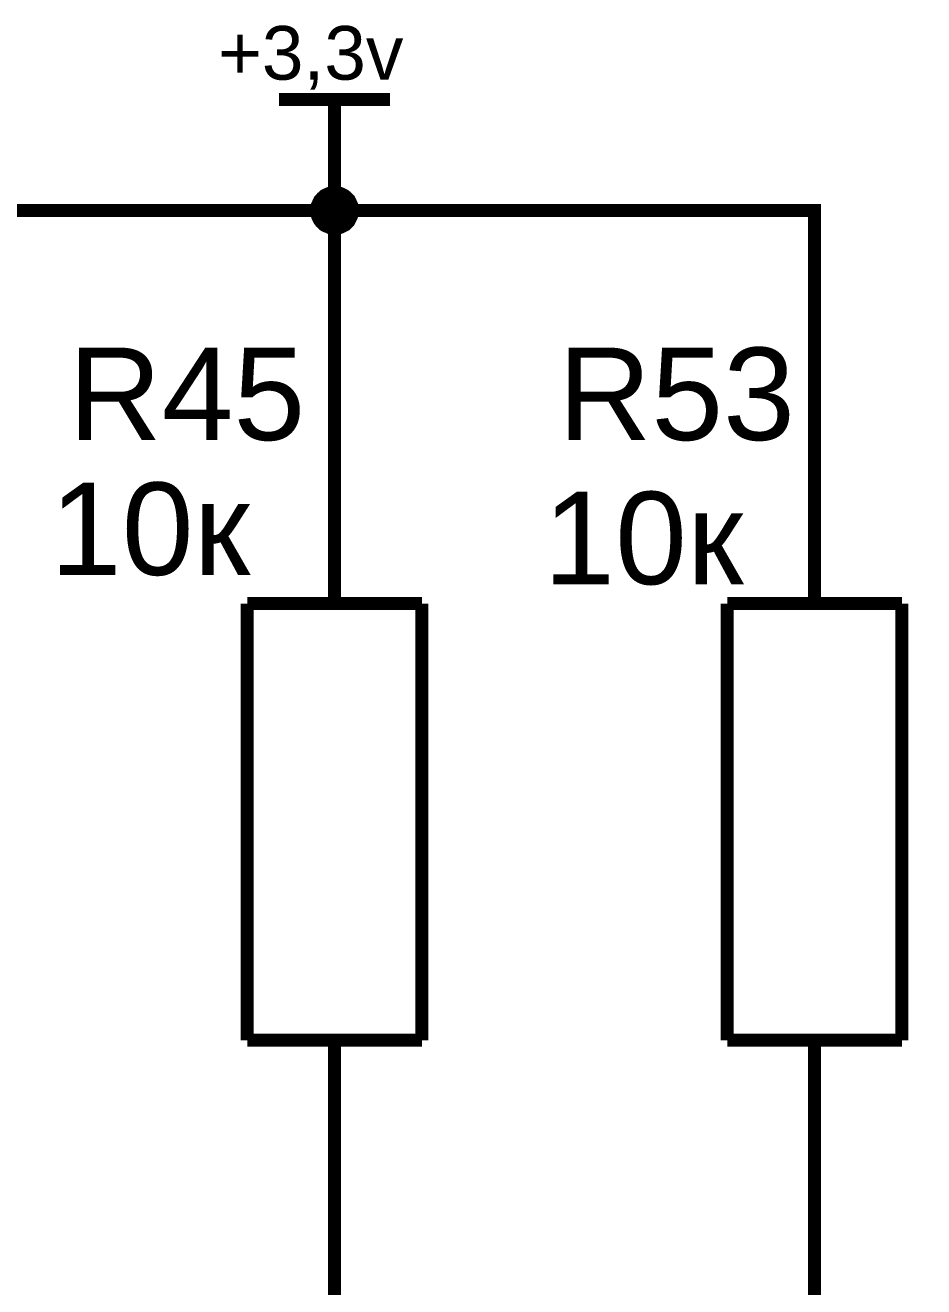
# Model space of a CAD drawing. Header units: millimetres. Extents: x 0 to 594, y 0 to 420.
# Drawn here: x 273.3 to 293.88, y 141.65 to 170.54 of the extents above; entities that cross this region are included whole.
import ezdxf

# ---------------------------------------------------------------- set-up
doc = ezdxf.new("R2010")
doc.units = ezdxf.units.MM
doc.layers.add('Sheet', color=255, linetype='Continuous')
doc.styles.get("Standard").update_dxf_attribs({"font": 'arial.ttf'})

msp = doc.modelspace()

# ---------------------------------------------------------------- linework, layer by layer
at = {"layer": 'Sheet', "color": 0}
for points, const_width in [([(279.115, 168.84), (281.655, 168.84)], 0.3), ([(280.385, 166.3), (280.385, 168.84)], 0.3), ([(279.877, 166.3), (279.877, 166.321), (279.877, 166.353), (279.887, 166.374), (279.887, 166.406), (279.898, 166.427), (279.898, 166.448), (279.909, 166.47), (279.919, 166.491), (279.93, 166.523), (279.94, 166.544), (279.951, 166.565), (279.961, 166.586), (279.983, 166.607), (279.993, 166.618), (280.014, 166.639), (280.025, 166.66), (280.046, 166.671), (280.067, 166.692), (280.078, 166.702), (280.099, 166.724), (280.12, 166.734), (280.141, 166.745), (280.163, 166.755), (280.194, 166.766), (280.215, 166.777), (280.237, 166.787), (280.258, 166.787), (280.279, 166.798), (280.311, 166.798), (280.332, 166.808), (280.364, 166.808), (280.385, 166.808)], 0.0991), ([(279.877, 166.3), (279.877, 166.321), (279.877, 166.353), (279.887, 166.374), (279.887, 166.406), (279.898, 166.427), (279.898, 166.448), (279.909, 166.47), (279.919, 166.491), (279.93, 166.523), (279.94, 166.544), (279.951, 166.565), (279.961, 166.586), (279.983, 166.607), (279.993, 166.618), (280.014, 166.639), (280.025, 166.66), (280.046, 166.671), (280.067, 166.692), (280.078, 166.702), (280.099, 166.724), (280.12, 166.734), (280.141, 166.745), (280.163, 166.755), (280.194, 166.766), (280.215, 166.777), (280.237, 166.787), (280.258, 166.787), (280.279, 166.798), (280.311, 166.798), (280.332, 166.808), (280.364, 166.808), (280.385, 166.808)], 0.0991), ([(279.877, 166.3), (279.877, 166.321), (279.877, 166.353), (279.887, 166.374), (279.887, 166.406), (279.898, 166.427), (279.898, 166.448), (279.909, 166.47), (279.919, 166.491), (279.93, 166.523), (279.94, 166.544), (279.951, 166.565), (279.961, 166.586), (279.983, 166.607), (279.993, 166.618), (280.014, 166.639), (280.025, 166.66), (280.046, 166.671), (280.067, 166.692), (280.078, 166.702), (280.099, 166.724), (280.12, 166.734), (280.141, 166.745), (280.163, 166.755), (280.194, 166.766), (280.215, 166.777), (280.237, 166.787), (280.258, 166.787), (280.279, 166.798), (280.311, 166.798), (280.332, 166.808), (280.364, 166.808), (280.385, 166.808)], 0.0991), ([(279.877, 166.3), (279.877, 166.321), (279.877, 166.353), (279.887, 166.374), (279.887, 166.406), (279.898, 166.427), (279.898, 166.448), (279.909, 166.47), (279.919, 166.491), (279.93, 166.523), (279.94, 166.544), (279.951, 166.565), (279.961, 166.586), (279.983, 166.607), (279.993, 166.618), (280.014, 166.639), (280.025, 166.66), (280.046, 166.671), (280.067, 166.692), (280.078, 166.702), (280.099, 166.724), (280.12, 166.734), (280.141, 166.745), (280.163, 166.755), (280.194, 166.766), (280.215, 166.777), (280.237, 166.787), (280.258, 166.787), (280.279, 166.798), (280.311, 166.798), (280.332, 166.808), (280.364, 166.808), (280.385, 166.808)], 0.0991), ([(279.877, 166.3), (279.877, 166.321), (279.877, 166.353), (279.887, 166.374), (279.887, 166.406), (279.898, 166.427), (279.898, 166.448), (279.909, 166.47), (279.919, 166.491), (279.93, 166.523), (279.94, 166.544), (279.951, 166.565), (279.961, 166.586), (279.983, 166.607), (279.993, 166.618), (280.014, 166.639), (280.025, 166.66), (280.046, 166.671), (280.067, 166.692), (280.078, 166.702), (280.099, 166.724), (280.12, 166.734), (280.141, 166.745), (280.163, 166.755), (280.194, 166.766), (280.215, 166.777), (280.237, 166.787), (280.258, 166.787), (280.279, 166.798), (280.311, 166.798), (280.332, 166.808), (280.364, 166.808), (280.385, 166.808)], 0.0991), ([(279.877, 166.3), (279.877, 166.321), (279.877, 166.353), (279.887, 166.374), (279.887, 166.406), (279.898, 166.427), (279.898, 166.448), (279.909, 166.47), (279.919, 166.491), (279.93, 166.523), (279.94, 166.544), (279.951, 166.565), (279.961, 166.586), (279.983, 166.607), (279.993, 166.618), (280.014, 166.639), (280.025, 166.66), (280.046, 166.671), (280.067, 166.692), (280.078, 166.702), (280.099, 166.724), (280.12, 166.734), (280.141, 166.745), (280.163, 166.755), (280.194, 166.766), (280.215, 166.777), (280.237, 166.787), (280.258, 166.787), (280.279, 166.798), (280.311, 166.798), (280.332, 166.808), (280.364, 166.808), (280.385, 166.808)], 0.0991), ([(279.877, 166.3), (279.877, 166.321), (279.877, 166.353), (279.887, 166.374), (279.887, 166.406), (279.898, 166.427), (279.898, 166.448), (279.909, 166.47), (279.919, 166.491), (279.93, 166.523), (279.94, 166.544), (279.951, 166.565), (279.961, 166.586), (279.983, 166.607), (279.993, 166.618), (280.014, 166.639), (280.025, 166.66), (280.046, 166.671), (280.067, 166.692), (280.078, 166.702), (280.099, 166.724), (280.12, 166.734), (280.141, 166.745), (280.163, 166.755), (280.194, 166.766), (280.215, 166.777), (280.237, 166.787), (280.258, 166.787), (280.279, 166.798), (280.311, 166.798), (280.332, 166.808), (280.364, 166.808), (280.385, 166.808)], 0.0991), ([(279.877, 166.3), (279.877, 166.321), (279.877, 166.353), (279.887, 166.374), (279.887, 166.406), (279.898, 166.427), (279.898, 166.448), (279.909, 166.47), (279.919, 166.491), (279.93, 166.523), (279.94, 166.544), (279.951, 166.565), (279.961, 166.586), (279.983, 166.607), (279.993, 166.618), (280.014, 166.639), (280.025, 166.66), (280.046, 166.671), (280.067, 166.692), (280.078, 166.702), (280.099, 166.724), (280.12, 166.734), (280.141, 166.745), (280.163, 166.755), (280.194, 166.766), (280.215, 166.777), (280.237, 166.787), (280.258, 166.787), (280.279, 166.798), (280.311, 166.798), (280.332, 166.808), (280.364, 166.808), (280.385, 166.808)], 0.0991), ([(279.877, 166.3), (279.877, 166.321), (279.877, 166.353), (279.887, 166.374), (279.887, 166.406), (279.898, 166.427), (279.898, 166.448), (279.909, 166.47), (279.919, 166.491), (279.93, 166.523), (279.94, 166.544), (279.951, 166.565), (279.961, 166.586), (279.983, 166.607), (279.993, 166.618), (280.014, 166.639), (280.025, 166.66), (280.046, 166.671), (280.067, 166.692), (280.078, 166.702), (280.099, 166.724), (280.12, 166.734), (280.141, 166.745), (280.163, 166.755), (280.194, 166.766), (280.215, 166.777), (280.237, 166.787), (280.258, 166.787), (280.279, 166.798), (280.311, 166.798), (280.332, 166.808), (280.364, 166.808), (280.385, 166.808)], 0.0991), ([(279.877, 166.3), (279.877, 166.321), (279.877, 166.353), (279.887, 166.374), (279.887, 166.406), (279.898, 166.427), (279.898, 166.448), (279.909, 166.47), (279.919, 166.491), (279.93, 166.523), (279.94, 166.544), (279.951, 166.565), (279.961, 166.586), (279.983, 166.607), (279.993, 166.618), (280.014, 166.639), (280.025, 166.66), (280.046, 166.671), (280.067, 166.692), (280.078, 166.702), (280.099, 166.724), (280.12, 166.734), (280.141, 166.745), (280.163, 166.755), (280.194, 166.766), (280.215, 166.777), (280.237, 166.787), (280.258, 166.787), (280.279, 166.798), (280.311, 166.798), (280.332, 166.808), (280.364, 166.808), (280.385, 166.808)], 0.0991), ([(279.877, 166.3), (279.877, 166.321), (279.877, 166.353), (279.887, 166.374), (279.887, 166.406), (279.898, 166.427), (279.898, 166.448), (279.909, 166.47), (279.919, 166.491), (279.93, 166.523), (279.94, 166.544), (279.951, 166.565), (279.961, 166.586), (279.983, 166.607), (279.993, 166.618), (280.014, 166.639), (280.025, 166.66), (280.046, 166.671), (280.067, 166.692), (280.078, 166.702), (280.099, 166.724), (280.12, 166.734), (280.141, 166.745), (280.163, 166.755), (280.194, 166.766), (280.215, 166.777), (280.237, 166.787), (280.258, 166.787), (280.279, 166.798), (280.311, 166.798), (280.332, 166.808), (280.364, 166.808), (280.385, 166.808)], 0.0991), ([(279.877, 166.3), (279.877, 166.321), (279.877, 166.353), (279.887, 166.374), (279.887, 166.406), (279.898, 166.427), (279.898, 166.448), (279.909, 166.47), (279.919, 166.491), (279.93, 166.523), (279.94, 166.544), (279.951, 166.565), (279.961, 166.586), (279.983, 166.607), (279.993, 166.618), (280.014, 166.639), (280.025, 166.66), (280.046, 166.671), (280.067, 166.692), (280.078, 166.702), (280.099, 166.724), (280.12, 166.734), (280.141, 166.745), (280.163, 166.755), (280.194, 166.766), (280.215, 166.777), (280.237, 166.787), (280.258, 166.787), (280.279, 166.798), (280.311, 166.798), (280.332, 166.808), (280.364, 166.808), (280.385, 166.808)], 0.0991), ([(279.877, 166.3), (279.877, 166.321), (279.877, 166.353), (279.887, 166.374), (279.887, 166.406), (279.898, 166.427), (279.898, 166.448), (279.909, 166.47), (279.919, 166.491), (279.93, 166.523), (279.94, 166.544), (279.951, 166.565), (279.961, 166.586), (279.983, 166.607), (279.993, 166.618), (280.014, 166.639), (280.025, 166.66), (280.046, 166.671), (280.067, 166.692), (280.078, 166.702), (280.099, 166.724), (280.12, 166.734), (280.141, 166.745), (280.163, 166.755), (280.194, 166.766), (280.215, 166.777), (280.237, 166.787), (280.258, 166.787), (280.279, 166.798), (280.311, 166.798), (280.332, 166.808), (280.364, 166.808), (280.385, 166.808)], 0.0991), ([(279.877, 166.3), (279.877, 166.321), (279.877, 166.353), (279.887, 166.374), (279.887, 166.406), (279.898, 166.427), (279.898, 166.448), (279.909, 166.47), (279.919, 166.491), (279.93, 166.523), (279.94, 166.544), (279.951, 166.565), (279.961, 166.586), (279.983, 166.607), (279.993, 166.618), (280.014, 166.639), (280.025, 166.66), (280.046, 166.671), (280.067, 166.692), (280.078, 166.702), (280.099, 166.724), (280.12, 166.734), (280.141, 166.745), (280.163, 166.755), (280.194, 166.766), (280.215, 166.777), (280.237, 166.787), (280.258, 166.787), (280.279, 166.798), (280.311, 166.798), (280.332, 166.808), (280.364, 166.808), (280.385, 166.808)], 0.0991), ([(279.877, 166.3), (279.877, 166.321), (279.877, 166.353), (279.887, 166.374), (279.887, 166.406), (279.898, 166.427), (279.898, 166.448), (279.909, 166.47), (279.919, 166.491), (279.93, 166.523), (279.94, 166.544), (279.951, 166.565), (279.961, 166.586), (279.983, 166.607), (279.993, 166.618), (280.014, 166.639), (280.025, 166.66), (280.046, 166.671), (280.067, 166.692), (280.078, 166.702), (280.099, 166.724), (280.12, 166.734), (280.141, 166.745), (280.163, 166.755), (280.194, 166.766), (280.215, 166.777), (280.237, 166.787), (280.258, 166.787), (280.279, 166.798), (280.311, 166.798), (280.332, 166.808), (280.364, 166.808), (280.385, 166.808)], 0.0991), ([(279.877, 166.3), (279.877, 166.321), (279.877, 166.353), (279.887, 166.374), (279.887, 166.406), (279.898, 166.427), (279.898, 166.448), (279.909, 166.47), (279.919, 166.491), (279.93, 166.523), (279.94, 166.544), (279.951, 166.565), (279.961, 166.586), (279.983, 166.607), (279.993, 166.618), (280.014, 166.639), (280.025, 166.66), (280.046, 166.671), (280.067, 166.692), (280.078, 166.702), (280.099, 166.724), (280.12, 166.734), (280.141, 166.745), (280.163, 166.755), (280.194, 166.766), (280.215, 166.777), (280.237, 166.787), (280.258, 166.787), (280.279, 166.798), (280.311, 166.798), (280.332, 166.808), (280.364, 166.808), (280.385, 166.808)], 0.0991), ([(280.385, 166.808), (280.385, 166.808)], 0.0991), ([(280.385, 166.808), (280.417, 166.808), (280.438, 166.808), (280.459, 166.798), (280.491, 166.798), (280.512, 166.787), (280.533, 166.787), (280.565, 166.777), (280.586, 166.766), (280.607, 166.755), (280.628, 166.745), (280.649, 166.734), (280.671, 166.724), (280.692, 166.702), (280.713, 166.692), (280.723, 166.671), (280.745, 166.66), (280.766, 166.639), (280.776, 166.618), (280.797, 166.607), (280.808, 166.586), (280.819, 166.565), (280.829, 166.544), (280.84, 166.523), (280.85, 166.491), (280.861, 166.47), (280.872, 166.448), (280.882, 166.427), (280.882, 166.406), (280.882, 166.374), (280.893, 166.353), (280.893, 166.321), (280.893, 166.3)], 0.0991), ([(280.385, 166.808), (280.385, 166.808)], 0.0991), ([(280.385, 166.808), (280.417, 166.808), (280.438, 166.808), (280.459, 166.798), (280.491, 166.798), (280.512, 166.787), (280.533, 166.787), (280.565, 166.777), (280.586, 166.766), (280.607, 166.755), (280.628, 166.745), (280.649, 166.734), (280.671, 166.724), (280.692, 166.702), (280.713, 166.692), (280.723, 166.671), (280.745, 166.66), (280.766, 166.639), (280.776, 166.618), (280.797, 166.607), (280.808, 166.586), (280.819, 166.565), (280.829, 166.544), (280.84, 166.523), (280.85, 166.491), (280.861, 166.47), (280.872, 166.448), (280.882, 166.427), (280.882, 166.406), (280.882, 166.374), (280.893, 166.353), (280.893, 166.321), (280.893, 166.3)], 0.0991), ([(280.385, 166.808), (280.385, 166.808)], 0.0991), ([(280.385, 166.808), (280.417, 166.808), (280.438, 166.808), (280.459, 166.798), (280.491, 166.798), (280.512, 166.787), (280.533, 166.787), (280.565, 166.777), (280.586, 166.766), (280.607, 166.755), (280.628, 166.745), (280.649, 166.734), (280.671, 166.724), (280.692, 166.702), (280.713, 166.692), (280.723, 166.671), (280.745, 166.66), (280.766, 166.639), (280.776, 166.618), (280.797, 166.607), (280.808, 166.586), (280.819, 166.565), (280.829, 166.544), (280.84, 166.523), (280.85, 166.491), (280.861, 166.47), (280.872, 166.448), (280.882, 166.427), (280.882, 166.406), (280.882, 166.374), (280.893, 166.353), (280.893, 166.321), (280.893, 166.3)], 0.0991), ([(280.385, 166.808), (280.385, 166.808)], 0.0991), ([(280.385, 166.808), (280.417, 166.808), (280.438, 166.808), (280.459, 166.798), (280.491, 166.798), (280.512, 166.787), (280.533, 166.787), (280.565, 166.777), (280.586, 166.766), (280.607, 166.755), (280.628, 166.745), (280.649, 166.734), (280.671, 166.724), (280.692, 166.702), (280.713, 166.692), (280.723, 166.671), (280.745, 166.66), (280.766, 166.639), (280.776, 166.618), (280.797, 166.607), (280.808, 166.586), (280.819, 166.565), (280.829, 166.544), (280.84, 166.523), (280.85, 166.491), (280.861, 166.47), (280.872, 166.448), (280.882, 166.427), (280.882, 166.406), (280.882, 166.374), (280.893, 166.353), (280.893, 166.321), (280.893, 166.3)], 0.0991), ([(280.385, 166.808), (280.385, 166.808)], 0.0991), ([(280.385, 166.808), (280.417, 166.808), (280.438, 166.808), (280.459, 166.798), (280.491, 166.798), (280.512, 166.787), (280.533, 166.787), (280.565, 166.777), (280.586, 166.766), (280.607, 166.755), (280.628, 166.745), (280.649, 166.734), (280.671, 166.724), (280.692, 166.702), (280.713, 166.692), (280.723, 166.671), (280.745, 166.66), (280.766, 166.639), (280.776, 166.618), (280.797, 166.607), (280.808, 166.586), (280.819, 166.565), (280.829, 166.544), (280.84, 166.523), (280.85, 166.491), (280.861, 166.47), (280.872, 166.448), (280.882, 166.427), (280.882, 166.406), (280.882, 166.374), (280.893, 166.353), (280.893, 166.321), (280.893, 166.3)], 0.0991), ([(280.385, 166.808), (280.385, 166.808)], 0.0991), ([(280.385, 166.808), (280.417, 166.808), (280.438, 166.808), (280.459, 166.798), (280.491, 166.798), (280.512, 166.787), (280.533, 166.787), (280.565, 166.777), (280.586, 166.766), (280.607, 166.755), (280.628, 166.745), (280.649, 166.734), (280.671, 166.724), (280.692, 166.702), (280.713, 166.692), (280.723, 166.671), (280.745, 166.66), (280.766, 166.639), (280.776, 166.618), (280.797, 166.607), (280.808, 166.586), (280.819, 166.565), (280.829, 166.544), (280.84, 166.523), (280.85, 166.491), (280.861, 166.47), (280.872, 166.448), (280.882, 166.427), (280.882, 166.406), (280.882, 166.374), (280.893, 166.353), (280.893, 166.321), (280.893, 166.3)], 0.0991), ([(280.385, 166.808), (280.385, 166.808)], 0.0991), ([(280.385, 166.808), (280.417, 166.808), (280.438, 166.808), (280.459, 166.798), (280.491, 166.798), (280.512, 166.787), (280.533, 166.787), (280.565, 166.777), (280.586, 166.766), (280.607, 166.755), (280.628, 166.745), (280.649, 166.734), (280.671, 166.724), (280.692, 166.702), (280.713, 166.692), (280.723, 166.671), (280.745, 166.66), (280.766, 166.639), (280.776, 166.618), (280.797, 166.607), (280.808, 166.586), (280.819, 166.565), (280.829, 166.544), (280.84, 166.523), (280.85, 166.491), (280.861, 166.47), (280.872, 166.448), (280.882, 166.427), (280.882, 166.406), (280.882, 166.374), (280.893, 166.353), (280.893, 166.321), (280.893, 166.3)], 0.0991), ([(280.385, 166.808), (280.385, 166.808)], 0.0991), ([(280.385, 166.808), (280.417, 166.808), (280.438, 166.808), (280.459, 166.798), (280.491, 166.798), (280.512, 166.787), (280.533, 166.787), (280.565, 166.777), (280.586, 166.766), (280.607, 166.755), (280.628, 166.745), (280.649, 166.734), (280.671, 166.724), (280.692, 166.702), (280.713, 166.692), (280.723, 166.671), (280.745, 166.66), (280.766, 166.639), (280.776, 166.618), (280.797, 166.607), (280.808, 166.586), (280.819, 166.565), (280.829, 166.544), (280.84, 166.523), (280.85, 166.491), (280.861, 166.47), (280.872, 166.448), (280.882, 166.427), (280.882, 166.406), (280.882, 166.374), (280.893, 166.353), (280.893, 166.321), (280.893, 166.3)], 0.0991), ([(280.385, 166.808), (280.385, 166.808)], 0.0991), ([(280.385, 166.808), (280.417, 166.808), (280.438, 166.808), (280.459, 166.798), (280.491, 166.798), (280.512, 166.787), (280.533, 166.787), (280.565, 166.777), (280.586, 166.766), (280.607, 166.755), (280.628, 166.745), (280.649, 166.734), (280.671, 166.724), (280.692, 166.702), (280.713, 166.692), (280.723, 166.671), (280.745, 166.66), (280.766, 166.639), (280.776, 166.618), (280.797, 166.607), (280.808, 166.586), (280.819, 166.565), (280.829, 166.544), (280.84, 166.523), (280.85, 166.491), (280.861, 166.47), (280.872, 166.448), (280.882, 166.427), (280.882, 166.406), (280.882, 166.374), (280.893, 166.353), (280.893, 166.321), (280.893, 166.3)], 0.0991), ([(280.385, 166.808), (280.385, 166.808)], 0.0991), ([(280.385, 166.808), (280.417, 166.808), (280.438, 166.808), (280.459, 166.798), (280.491, 166.798), (280.512, 166.787), (280.533, 166.787), (280.565, 166.777), (280.586, 166.766), (280.607, 166.755), (280.628, 166.745), (280.649, 166.734), (280.671, 166.724), (280.692, 166.702), (280.713, 166.692), (280.723, 166.671), (280.745, 166.66), (280.766, 166.639), (280.776, 166.618), (280.797, 166.607), (280.808, 166.586), (280.819, 166.565), (280.829, 166.544), (280.84, 166.523), (280.85, 166.491), (280.861, 166.47), (280.872, 166.448), (280.882, 166.427), (280.882, 166.406), (280.882, 166.374), (280.893, 166.353), (280.893, 166.321), (280.893, 166.3)], 0.0991), ([(280.385, 166.808), (280.385, 166.808)], 0.0991), ([(280.385, 166.808), (280.417, 166.808), (280.438, 166.808), (280.459, 166.798), (280.491, 166.798), (280.512, 166.787), (280.533, 166.787), (280.565, 166.777), (280.586, 166.766), (280.607, 166.755), (280.628, 166.745), (280.649, 166.734), (280.671, 166.724), (280.692, 166.702), (280.713, 166.692), (280.723, 166.671), (280.745, 166.66), (280.766, 166.639), (280.776, 166.618), (280.797, 166.607), (280.808, 166.586), (280.819, 166.565), (280.829, 166.544), (280.84, 166.523), (280.85, 166.491), (280.861, 166.47), (280.872, 166.448), (280.882, 166.427), (280.882, 166.406), (280.882, 166.374), (280.893, 166.353), (280.893, 166.321), (280.893, 166.3)], 0.0991), ([(280.385, 166.808), (280.385, 166.808)], 0.0991), ([(280.385, 166.808), (280.417, 166.808), (280.438, 166.808), (280.459, 166.798), (280.491, 166.798), (280.512, 166.787), (280.533, 166.787), (280.565, 166.777), (280.586, 166.766), (280.607, 166.755), (280.628, 166.745), (280.649, 166.734), (280.671, 166.724), (280.692, 166.702), (280.713, 166.692), (280.723, 166.671), (280.745, 166.66), (280.766, 166.639), (280.776, 166.618), (280.797, 166.607), (280.808, 166.586), (280.819, 166.565), (280.829, 166.544), (280.84, 166.523), (280.85, 166.491), (280.861, 166.47), (280.872, 166.448), (280.882, 166.427), (280.882, 166.406), (280.882, 166.374), (280.893, 166.353), (280.893, 166.321), (280.893, 166.3)], 0.0991), ([(280.385, 166.808), (280.385, 166.808)], 0.0991), ([(280.385, 166.808), (280.417, 166.808), (280.438, 166.808), (280.459, 166.798), (280.491, 166.798), (280.512, 166.787), (280.533, 166.787), (280.565, 166.777), (280.586, 166.766), (280.607, 166.755), (280.628, 166.745), (280.649, 166.734), (280.671, 166.724), (280.692, 166.702), (280.713, 166.692), (280.723, 166.671), (280.745, 166.66), (280.766, 166.639), (280.776, 166.618), (280.797, 166.607), (280.808, 166.586), (280.819, 166.565), (280.829, 166.544), (280.84, 166.523), (280.85, 166.491), (280.861, 166.47), (280.872, 166.448), (280.882, 166.427), (280.882, 166.406), (280.882, 166.374), (280.893, 166.353), (280.893, 166.321), (280.893, 166.3)], 0.0991), ([(280.385, 166.808), (280.385, 166.808)], 0.0991), ([(280.385, 166.808), (280.417, 166.808), (280.438, 166.808), (280.459, 166.798), (280.491, 166.798), (280.512, 166.787), (280.533, 166.787), (280.565, 166.777), (280.586, 166.766), (280.607, 166.755), (280.628, 166.745), (280.649, 166.734), (280.671, 166.724), (280.692, 166.702), (280.713, 166.692), (280.723, 166.671), (280.745, 166.66), (280.766, 166.639), (280.776, 166.618), (280.797, 166.607), (280.808, 166.586), (280.819, 166.565), (280.829, 166.544), (280.84, 166.523), (280.85, 166.491), (280.861, 166.47), (280.872, 166.448), (280.882, 166.427), (280.882, 166.406), (280.882, 166.374), (280.893, 166.353), (280.893, 166.321), (280.893, 166.3)], 0.0991), ([(280.385, 166.808), (280.385, 166.808)], 0.0991), ([(280.385, 166.808), (280.417, 166.808), (280.438, 166.808), (280.459, 166.798), (280.491, 166.798), (280.512, 166.787), (280.533, 166.787), (280.565, 166.777), (280.586, 166.766), (280.607, 166.755), (280.628, 166.745), (280.649, 166.734), (280.671, 166.724), (280.692, 166.702), (280.713, 166.692), (280.723, 166.671), (280.745, 166.66), (280.766, 166.639), (280.776, 166.618), (280.797, 166.607), (280.808, 166.586), (280.819, 166.565), (280.829, 166.544), (280.84, 166.523), (280.85, 166.491), (280.861, 166.47), (280.872, 166.448), (280.882, 166.427), (280.882, 166.406), (280.882, 166.374), (280.893, 166.353), (280.893, 166.321), (280.893, 166.3)], 0.0991), ([(280.385, 166.808), (280.385, 166.808)], 0.0991), ([(280.385, 166.808), (280.417, 166.808), (280.438, 166.808), (280.459, 166.798), (280.491, 166.798), (280.512, 166.787), (280.533, 166.787), (280.565, 166.777), (280.586, 166.766), (280.607, 166.755), (280.628, 166.745), (280.649, 166.734), (280.671, 166.724), (280.692, 166.702), (280.713, 166.692), (280.723, 166.671), (280.745, 166.66), (280.766, 166.639), (280.776, 166.618), (280.797, 166.607), (280.808, 166.586), (280.819, 166.565), (280.829, 166.544), (280.84, 166.523), (280.85, 166.491), (280.861, 166.47), (280.872, 166.448), (280.882, 166.427), (280.882, 166.406), (280.882, 166.374), (280.893, 166.353), (280.893, 166.321), (280.893, 166.3)], 0.0991), ([(258.383, 162.3), (258.383, 166.3), (269.389, 166.3), (280.385, 166.3), (280.385, 166.3), (291.38, 166.3), (291.38, 162.3)], 0.3), ([(280.385, 162.3), (280.385, 166.3)], 0.3), ([(280.385, 165.792), (280.364, 165.792), (280.332, 165.792), (280.311, 165.803), (280.279, 165.803), (280.258, 165.803), (280.237, 165.813), (280.215, 165.824), (280.194, 165.835), (280.163, 165.845), (280.141, 165.856), (280.12, 165.866), (280.099, 165.877), (280.078, 165.888), (280.067, 165.909), (280.046, 165.919), (280.025, 165.94), (280.014, 165.962), (279.993, 165.972), (279.983, 165.993), (279.961, 166.015), (279.951, 166.036), (279.94, 166.057), (279.93, 166.078), (279.919, 166.099), (279.909, 166.12), (279.898, 166.152), (279.898, 166.173), (279.887, 166.194), (279.887, 166.226), (279.877, 166.247), (279.877, 166.269), (279.877, 166.3)], 0.0991), ([(279.877, 166.3), (279.877, 166.3)], 0.0991), ([(280.385, 165.792), (280.364, 165.792), (280.332, 165.792), (280.311, 165.803), (280.279, 165.803), (280.258, 165.803), (280.237, 165.813), (280.215, 165.824), (280.194, 165.835), (280.163, 165.845), (280.141, 165.856), (280.12, 165.866), (280.099, 165.877), (280.078, 165.888), (280.067, 165.909), (280.046, 165.919), (280.025, 165.94), (280.014, 165.962), (279.993, 165.972), (279.983, 165.993), (279.961, 166.015), (279.951, 166.036), (279.94, 166.057), (279.93, 166.078), (279.919, 166.099), (279.909, 166.12), (279.898, 166.152), (279.898, 166.173), (279.887, 166.194), (279.887, 166.226), (279.877, 166.247), (279.877, 166.269), (279.877, 166.3)], 0.0991), ([(279.877, 166.3), (279.877, 166.3)], 0.0991), ([(280.385, 165.792), (280.364, 165.792), (280.332, 165.792), (280.311, 165.803), (280.279, 165.803), (280.258, 165.803), (280.237, 165.813), (280.215, 165.824), (280.194, 165.835), (280.163, 165.845), (280.141, 165.856), (280.12, 165.866), (280.099, 165.877), (280.078, 165.888), (280.067, 165.909), (280.046, 165.919), (280.025, 165.94), (280.014, 165.962), (279.993, 165.972), (279.983, 165.993), (279.961, 166.015), (279.951, 166.036), (279.94, 166.057), (279.93, 166.078), (279.919, 166.099), (279.909, 166.12), (279.898, 166.152), (279.898, 166.173), (279.887, 166.194), (279.887, 166.226), (279.877, 166.247), (279.877, 166.269), (279.877, 166.3)], 0.0991), ([(279.877, 166.3), (279.877, 166.3)], 0.0991), ([(280.385, 165.792), (280.364, 165.792), (280.332, 165.792), (280.311, 165.803), (280.279, 165.803), (280.258, 165.803), (280.237, 165.813), (280.215, 165.824), (280.194, 165.835), (280.163, 165.845), (280.141, 165.856), (280.12, 165.866), (280.099, 165.877), (280.078, 165.888), (280.067, 165.909), (280.046, 165.919), (280.025, 165.94), (280.014, 165.962), (279.993, 165.972), (279.983, 165.993), (279.961, 166.015), (279.951, 166.036), (279.94, 166.057), (279.93, 166.078), (279.919, 166.099), (279.909, 166.12), (279.898, 166.152), (279.898, 166.173), (279.887, 166.194), (279.887, 166.226), (279.877, 166.247), (279.877, 166.269), (279.877, 166.3)], 0.0991), ([(279.877, 166.3), (279.877, 166.3)], 0.0991), ([(280.385, 165.792), (280.364, 165.792), (280.332, 165.792), (280.311, 165.803), (280.279, 165.803), (280.258, 165.803), (280.237, 165.813), (280.215, 165.824), (280.194, 165.835), (280.163, 165.845), (280.141, 165.856), (280.12, 165.866), (280.099, 165.877), (280.078, 165.888), (280.067, 165.909), (280.046, 165.919), (280.025, 165.94), (280.014, 165.962), (279.993, 165.972), (279.983, 165.993), (279.961, 166.015), (279.951, 166.036), (279.94, 166.057), (279.93, 166.078), (279.919, 166.099), (279.909, 166.12), (279.898, 166.152), (279.898, 166.173), (279.887, 166.194), (279.887, 166.226), (279.877, 166.247), (279.877, 166.269), (279.877, 166.3)], 0.0991), ([(279.877, 166.3), (279.877, 166.3)], 0.0991), ([(280.385, 165.792), (280.364, 165.792), (280.332, 165.792), (280.311, 165.803), (280.279, 165.803), (280.258, 165.803), (280.237, 165.813), (280.215, 165.824), (280.194, 165.835), (280.163, 165.845), (280.141, 165.856), (280.12, 165.866), (280.099, 165.877), (280.078, 165.888), (280.067, 165.909), (280.046, 165.919), (280.025, 165.94), (280.014, 165.962), (279.993, 165.972), (279.983, 165.993), (279.961, 166.015), (279.951, 166.036), (279.94, 166.057), (279.93, 166.078), (279.919, 166.099), (279.909, 166.12), (279.898, 166.152), (279.898, 166.173), (279.887, 166.194), (279.887, 166.226), (279.877, 166.247), (279.877, 166.269), (279.877, 166.3)], 0.0991), ([(279.877, 166.3), (279.877, 166.3)], 0.0991), ([(280.385, 165.792), (280.364, 165.792), (280.332, 165.792), (280.311, 165.803), (280.279, 165.803), (280.258, 165.803), (280.237, 165.813), (280.215, 165.824), (280.194, 165.835), (280.163, 165.845), (280.141, 165.856), (280.12, 165.866), (280.099, 165.877), (280.078, 165.888), (280.067, 165.909), (280.046, 165.919), (280.025, 165.94), (280.014, 165.962), (279.993, 165.972), (279.983, 165.993), (279.961, 166.015), (279.951, 166.036), (279.94, 166.057), (279.93, 166.078), (279.919, 166.099), (279.909, 166.12), (279.898, 166.152), (279.898, 166.173), (279.887, 166.194), (279.887, 166.226), (279.877, 166.247), (279.877, 166.269), (279.877, 166.3)], 0.0991), ([(279.877, 166.3), (279.877, 166.3)], 0.0991), ([(280.385, 165.792), (280.364, 165.792), (280.332, 165.792), (280.311, 165.803), (280.279, 165.803), (280.258, 165.803), (280.237, 165.813), (280.215, 165.824), (280.194, 165.835), (280.163, 165.845), (280.141, 165.856), (280.12, 165.866), (280.099, 165.877), (280.078, 165.888), (280.067, 165.909), (280.046, 165.919), (280.025, 165.94), (280.014, 165.962), (279.993, 165.972), (279.983, 165.993), (279.961, 166.015), (279.951, 166.036), (279.94, 166.057), (279.93, 166.078), (279.919, 166.099), (279.909, 166.12), (279.898, 166.152), (279.898, 166.173), (279.887, 166.194), (279.887, 166.226), (279.877, 166.247), (279.877, 166.269), (279.877, 166.3)], 0.0991), ([(279.877, 166.3), (279.877, 166.3)], 0.0991), ([(280.385, 165.792), (280.364, 165.792), (280.332, 165.792), (280.311, 165.803), (280.279, 165.803), (280.258, 165.803), (280.237, 165.813), (280.215, 165.824), (280.194, 165.835), (280.163, 165.845), (280.141, 165.856), (280.12, 165.866), (280.099, 165.877), (280.078, 165.888), (280.067, 165.909), (280.046, 165.919), (280.025, 165.94), (280.014, 165.962), (279.993, 165.972), (279.983, 165.993), (279.961, 166.015), (279.951, 166.036), (279.94, 166.057), (279.93, 166.078), (279.919, 166.099), (279.909, 166.12), (279.898, 166.152), (279.898, 166.173), (279.887, 166.194), (279.887, 166.226), (279.877, 166.247), (279.877, 166.269), (279.877, 166.3)], 0.0991), ([(279.877, 166.3), (279.877, 166.3)], 0.0991), ([(280.385, 165.792), (280.364, 165.792), (280.332, 165.792), (280.311, 165.803), (280.279, 165.803), (280.258, 165.803), (280.237, 165.813), (280.215, 165.824), (280.194, 165.835), (280.163, 165.845), (280.141, 165.856), (280.12, 165.866), (280.099, 165.877), (280.078, 165.888), (280.067, 165.909), (280.046, 165.919), (280.025, 165.94), (280.014, 165.962), (279.993, 165.972), (279.983, 165.993), (279.961, 166.015), (279.951, 166.036), (279.94, 166.057), (279.93, 166.078), (279.919, 166.099), (279.909, 166.12), (279.898, 166.152), (279.898, 166.173), (279.887, 166.194), (279.887, 166.226), (279.877, 166.247), (279.877, 166.269), (279.877, 166.3)], 0.0991), ([(279.877, 166.3), (279.877, 166.3)], 0.0991), ([(280.385, 165.792), (280.364, 165.792), (280.332, 165.792), (280.311, 165.803), (280.279, 165.803), (280.258, 165.803), (280.237, 165.813), (280.215, 165.824), (280.194, 165.835), (280.163, 165.845), (280.141, 165.856), (280.12, 165.866), (280.099, 165.877), (280.078, 165.888), (280.067, 165.909), (280.046, 165.919), (280.025, 165.94), (280.014, 165.962), (279.993, 165.972), (279.983, 165.993), (279.961, 166.015), (279.951, 166.036), (279.94, 166.057), (279.93, 166.078), (279.919, 166.099), (279.909, 166.12), (279.898, 166.152), (279.898, 166.173), (279.887, 166.194), (279.887, 166.226), (279.877, 166.247), (279.877, 166.269), (279.877, 166.3)], 0.0991), ([(279.877, 166.3), (279.877, 166.3)], 0.0991), ([(280.385, 165.792), (280.364, 165.792), (280.332, 165.792), (280.311, 165.803), (280.279, 165.803), (280.258, 165.803), (280.237, 165.813), (280.215, 165.824), (280.194, 165.835), (280.163, 165.845), (280.141, 165.856), (280.12, 165.866), (280.099, 165.877), (280.078, 165.888), (280.067, 165.909), (280.046, 165.919), (280.025, 165.94), (280.014, 165.962), (279.993, 165.972), (279.983, 165.993), (279.961, 166.015), (279.951, 166.036), (279.94, 166.057), (279.93, 166.078), (279.919, 166.099), (279.909, 166.12), (279.898, 166.152), (279.898, 166.173), (279.887, 166.194), (279.887, 166.226), (279.877, 166.247), (279.877, 166.269), (279.877, 166.3)], 0.0991), ([(279.877, 166.3), (279.877, 166.3)], 0.0991), ([(280.385, 165.792), (280.364, 165.792), (280.332, 165.792), (280.311, 165.803), (280.279, 165.803), (280.258, 165.803), (280.237, 165.813), (280.215, 165.824), (280.194, 165.835), (280.163, 165.845), (280.141, 165.856), (280.12, 165.866), (280.099, 165.877), (280.078, 165.888), (280.067, 165.909), (280.046, 165.919), (280.025, 165.94), (280.014, 165.962), (279.993, 165.972), (279.983, 165.993), (279.961, 166.015), (279.951, 166.036), (279.94, 166.057), (279.93, 166.078), (279.919, 166.099), (279.909, 166.12), (279.898, 166.152), (279.898, 166.173), (279.887, 166.194), (279.887, 166.226), (279.877, 166.247), (279.877, 166.269), (279.877, 166.3)], 0.0991), ([(279.877, 166.3), (279.877, 166.3)], 0.0991), ([(280.385, 165.792), (280.364, 165.792), (280.332, 165.792), (280.311, 165.803), (280.279, 165.803), (280.258, 165.803), (280.237, 165.813), (280.215, 165.824), (280.194, 165.835), (280.163, 165.845), (280.141, 165.856), (280.12, 165.866), (280.099, 165.877), (280.078, 165.888), (280.067, 165.909), (280.046, 165.919), (280.025, 165.94), (280.014, 165.962), (279.993, 165.972), (279.983, 165.993), (279.961, 166.015), (279.951, 166.036), (279.94, 166.057), (279.93, 166.078), (279.919, 166.099), (279.909, 166.12), (279.898, 166.152), (279.898, 166.173), (279.887, 166.194), (279.887, 166.226), (279.877, 166.247), (279.877, 166.269), (279.877, 166.3)], 0.0991), ([(279.877, 166.3), (279.877, 166.3)], 0.0991), ([(280.385, 165.792), (280.364, 165.792), (280.332, 165.792), (280.311, 165.803), (280.279, 165.803), (280.258, 165.803), (280.237, 165.813), (280.215, 165.824), (280.194, 165.835), (280.163, 165.845), (280.141, 165.856), (280.12, 165.866), (280.099, 165.877), (280.078, 165.888), (280.067, 165.909), (280.046, 165.919), (280.025, 165.94), (280.014, 165.962), (279.993, 165.972), (279.983, 165.993), (279.961, 166.015), (279.951, 166.036), (279.94, 166.057), (279.93, 166.078), (279.919, 166.099), (279.909, 166.12), (279.898, 166.152), (279.898, 166.173), (279.887, 166.194), (279.887, 166.226), (279.877, 166.247), (279.877, 166.269), (279.877, 166.3)], 0.0991), ([(279.877, 166.3), (279.877, 166.3)], 0.0991), ([(280.385, 165.792), (280.364, 165.792), (280.332, 165.792), (280.311, 165.803), (280.279, 165.803), (280.258, 165.803), (280.237, 165.813), (280.215, 165.824), (280.194, 165.835), (280.163, 165.845), (280.141, 165.856), (280.12, 165.866), (280.099, 165.877), (280.078, 165.888), (280.067, 165.909), (280.046, 165.919), (280.025, 165.94), (280.014, 165.962), (279.993, 165.972), (279.983, 165.993), (279.961, 166.015), (279.951, 166.036), (279.94, 166.057), (279.93, 166.078), (279.919, 166.099), (279.909, 166.12), (279.898, 166.152), (279.898, 166.173), (279.887, 166.194), (279.887, 166.226), (279.877, 166.247), (279.877, 166.269), (279.877, 166.3)], 0.0991), ([(279.877, 166.3), (279.877, 166.3)], 0.0991), ([(280.893, 166.3), (280.893, 166.269), (280.893, 166.247), (280.882, 166.226), (280.882, 166.194), (280.882, 166.173), (280.872, 166.152), (280.861, 166.12), (280.85, 166.099), (280.84, 166.078), (280.829, 166.057), (280.819, 166.036), (280.808, 166.015), (280.797, 165.993), (280.776, 165.972), (280.766, 165.962), (280.745, 165.94), (280.723, 165.919), (280.713, 165.909), (280.692, 165.888), (280.671, 165.877), (280.649, 165.866), (280.628, 165.856), (280.607, 165.845), (280.586, 165.835), (280.565, 165.824), (280.533, 165.813), (280.512, 165.803), (280.491, 165.803), (280.459, 165.803), (280.438, 165.792), (280.417, 165.792), (280.385, 165.792)], 0.0991), ([(280.893, 166.3), (280.893, 166.269), (280.893, 166.247), (280.882, 166.226), (280.882, 166.194), (280.882, 166.173), (280.872, 166.152), (280.861, 166.12), (280.85, 166.099), (280.84, 166.078), (280.829, 166.057), (280.819, 166.036), (280.808, 166.015), (280.797, 165.993), (280.776, 165.972), (280.766, 165.962), (280.745, 165.94), (280.723, 165.919), (280.713, 165.909), (280.692, 165.888), (280.671, 165.877), (280.649, 165.866), (280.628, 165.856), (280.607, 165.845), (280.586, 165.835), (280.565, 165.824), (280.533, 165.813), (280.512, 165.803), (280.491, 165.803), (280.459, 165.803), (280.438, 165.792), (280.417, 165.792), (280.385, 165.792)], 0.0991), ([(280.893, 166.3), (280.893, 166.269), (280.893, 166.247), (280.882, 166.226), (280.882, 166.194), (280.882, 166.173), (280.872, 166.152), (280.861, 166.12), (280.85, 166.099), (280.84, 166.078), (280.829, 166.057), (280.819, 166.036), (280.808, 166.015), (280.797, 165.993), (280.776, 165.972), (280.766, 165.962), (280.745, 165.94), (280.723, 165.919), (280.713, 165.909), (280.692, 165.888), (280.671, 165.877), (280.649, 165.866), (280.628, 165.856), (280.607, 165.845), (280.586, 165.835), (280.565, 165.824), (280.533, 165.813), (280.512, 165.803), (280.491, 165.803), (280.459, 165.803), (280.438, 165.792), (280.417, 165.792), (280.385, 165.792)], 0.0991), ([(280.893, 166.3), (280.893, 166.269), (280.893, 166.247), (280.882, 166.226), (280.882, 166.194), (280.882, 166.173), (280.872, 166.152), (280.861, 166.12), (280.85, 166.099), (280.84, 166.078), (280.829, 166.057), (280.819, 166.036), (280.808, 166.015), (280.797, 165.993), (280.776, 165.972), (280.766, 165.962), (280.745, 165.94), (280.723, 165.919), (280.713, 165.909), (280.692, 165.888), (280.671, 165.877), (280.649, 165.866), (280.628, 165.856), (280.607, 165.845), (280.586, 165.835), (280.565, 165.824), (280.533, 165.813), (280.512, 165.803), (280.491, 165.803), (280.459, 165.803), (280.438, 165.792), (280.417, 165.792), (280.385, 165.792)], 0.0991), ([(280.893, 166.3), (280.893, 166.269), (280.893, 166.247), (280.882, 166.226), (280.882, 166.194), (280.882, 166.173), (280.872, 166.152), (280.861, 166.12), (280.85, 166.099), (280.84, 166.078), (280.829, 166.057), (280.819, 166.036), (280.808, 166.015), (280.797, 165.993), (280.776, 165.972), (280.766, 165.962), (280.745, 165.94), (280.723, 165.919), (280.713, 165.909), (280.692, 165.888), (280.671, 165.877), (280.649, 165.866), (280.628, 165.856), (280.607, 165.845), (280.586, 165.835), (280.565, 165.824), (280.533, 165.813), (280.512, 165.803), (280.491, 165.803), (280.459, 165.803), (280.438, 165.792), (280.417, 165.792), (280.385, 165.792)], 0.0991), ([(280.893, 166.3), (280.893, 166.269), (280.893, 166.247), (280.882, 166.226), (280.882, 166.194), (280.882, 166.173), (280.872, 166.152), (280.861, 166.12), (280.85, 166.099), (280.84, 166.078), (280.829, 166.057), (280.819, 166.036), (280.808, 166.015), (280.797, 165.993), (280.776, 165.972), (280.766, 165.962), (280.745, 165.94), (280.723, 165.919), (280.713, 165.909), (280.692, 165.888), (280.671, 165.877), (280.649, 165.866), (280.628, 165.856), (280.607, 165.845), (280.586, 165.835), (280.565, 165.824), (280.533, 165.813), (280.512, 165.803), (280.491, 165.803), (280.459, 165.803), (280.438, 165.792), (280.417, 165.792), (280.385, 165.792)], 0.0991), ([(280.893, 166.3), (280.893, 166.269), (280.893, 166.247), (280.882, 166.226), (280.882, 166.194), (280.882, 166.173), (280.872, 166.152), (280.861, 166.12), (280.85, 166.099), (280.84, 166.078), (280.829, 166.057), (280.819, 166.036), (280.808, 166.015), (280.797, 165.993), (280.776, 165.972), (280.766, 165.962), (280.745, 165.94), (280.723, 165.919), (280.713, 165.909), (280.692, 165.888), (280.671, 165.877), (280.649, 165.866), (280.628, 165.856), (280.607, 165.845), (280.586, 165.835), (280.565, 165.824), (280.533, 165.813), (280.512, 165.803), (280.491, 165.803), (280.459, 165.803), (280.438, 165.792), (280.417, 165.792), (280.385, 165.792)], 0.0991), ([(280.893, 166.3), (280.893, 166.269), (280.893, 166.247), (280.882, 166.226), (280.882, 166.194), (280.882, 166.173), (280.872, 166.152), (280.861, 166.12), (280.85, 166.099), (280.84, 166.078), (280.829, 166.057), (280.819, 166.036), (280.808, 166.015), (280.797, 165.993), (280.776, 165.972), (280.766, 165.962), (280.745, 165.94), (280.723, 165.919), (280.713, 165.909), (280.692, 165.888), (280.671, 165.877), (280.649, 165.866), (280.628, 165.856), (280.607, 165.845), (280.586, 165.835), (280.565, 165.824), (280.533, 165.813), (280.512, 165.803), (280.491, 165.803), (280.459, 165.803), (280.438, 165.792), (280.417, 165.792), (280.385, 165.792)], 0.0991), ([(280.893, 166.3), (280.893, 166.269), (280.893, 166.247), (280.882, 166.226), (280.882, 166.194), (280.882, 166.173), (280.872, 166.152), (280.861, 166.12), (280.85, 166.099), (280.84, 166.078), (280.829, 166.057), (280.819, 166.036), (280.808, 166.015), (280.797, 165.993), (280.776, 165.972), (280.766, 165.962), (280.745, 165.94), (280.723, 165.919), (280.713, 165.909), (280.692, 165.888), (280.671, 165.877), (280.649, 165.866), (280.628, 165.856), (280.607, 165.845), (280.586, 165.835), (280.565, 165.824), (280.533, 165.813), (280.512, 165.803), (280.491, 165.803), (280.459, 165.803), (280.438, 165.792), (280.417, 165.792), (280.385, 165.792)], 0.0991), ([(280.893, 166.3), (280.893, 166.269), (280.893, 166.247), (280.882, 166.226), (280.882, 166.194), (280.882, 166.173), (280.872, 166.152), (280.861, 166.12), (280.85, 166.099), (280.84, 166.078), (280.829, 166.057), (280.819, 166.036), (280.808, 166.015), (280.797, 165.993), (280.776, 165.972), (280.766, 165.962), (280.745, 165.94), (280.723, 165.919), (280.713, 165.909), (280.692, 165.888), (280.671, 165.877), (280.649, 165.866), (280.628, 165.856), (280.607, 165.845), (280.586, 165.835), (280.565, 165.824), (280.533, 165.813), (280.512, 165.803), (280.491, 165.803), (280.459, 165.803), (280.438, 165.792), (280.417, 165.792), (280.385, 165.792)], 0.0991), ([(280.893, 166.3), (280.893, 166.269), (280.893, 166.247), (280.882, 166.226), (280.882, 166.194), (280.882, 166.173), (280.872, 166.152), (280.861, 166.12), (280.85, 166.099), (280.84, 166.078), (280.829, 166.057), (280.819, 166.036), (280.808, 166.015), (280.797, 165.993), (280.776, 165.972), (280.766, 165.962), (280.745, 165.94), (280.723, 165.919), (280.713, 165.909), (280.692, 165.888), (280.671, 165.877), (280.649, 165.866), (280.628, 165.856), (280.607, 165.845), (280.586, 165.835), (280.565, 165.824), (280.533, 165.813), (280.512, 165.803), (280.491, 165.803), (280.459, 165.803), (280.438, 165.792), (280.417, 165.792), (280.385, 165.792)], 0.0991), ([(280.893, 166.3), (280.893, 166.269), (280.893, 166.247), (280.882, 166.226), (280.882, 166.194), (280.882, 166.173), (280.872, 166.152), (280.861, 166.12), (280.85, 166.099), (280.84, 166.078), (280.829, 166.057), (280.819, 166.036), (280.808, 166.015), (280.797, 165.993), (280.776, 165.972), (280.766, 165.962), (280.745, 165.94), (280.723, 165.919), (280.713, 165.909), (280.692, 165.888), (280.671, 165.877), (280.649, 165.866), (280.628, 165.856), (280.607, 165.845), (280.586, 165.835), (280.565, 165.824), (280.533, 165.813), (280.512, 165.803), (280.491, 165.803), (280.459, 165.803), (280.438, 165.792), (280.417, 165.792), (280.385, 165.792)], 0.0991), ([(280.893, 166.3), (280.893, 166.269), (280.893, 166.247), (280.882, 166.226), (280.882, 166.194), (280.882, 166.173), (280.872, 166.152), (280.861, 166.12), (280.85, 166.099), (280.84, 166.078), (280.829, 166.057), (280.819, 166.036), (280.808, 166.015), (280.797, 165.993), (280.776, 165.972), (280.766, 165.962), (280.745, 165.94), (280.723, 165.919), (280.713, 165.909), (280.692, 165.888), (280.671, 165.877), (280.649, 165.866), (280.628, 165.856), (280.607, 165.845), (280.586, 165.835), (280.565, 165.824), (280.533, 165.813), (280.512, 165.803), (280.491, 165.803), (280.459, 165.803), (280.438, 165.792), (280.417, 165.792), (280.385, 165.792)], 0.0991), ([(280.893, 166.3), (280.893, 166.269), (280.893, 166.247), (280.882, 166.226), (280.882, 166.194), (280.882, 166.173), (280.872, 166.152), (280.861, 166.12), (280.85, 166.099), (280.84, 166.078), (280.829, 166.057), (280.819, 166.036), (280.808, 166.015), (280.797, 165.993), (280.776, 165.972), (280.766, 165.962), (280.745, 165.94), (280.723, 165.919), (280.713, 165.909), (280.692, 165.888), (280.671, 165.877), (280.649, 165.866), (280.628, 165.856), (280.607, 165.845), (280.586, 165.835), (280.565, 165.824), (280.533, 165.813), (280.512, 165.803), (280.491, 165.803), (280.459, 165.803), (280.438, 165.792), (280.417, 165.792), (280.385, 165.792)], 0.0991), ([(280.893, 166.3), (280.893, 166.269), (280.893, 166.247), (280.882, 166.226), (280.882, 166.194), (280.882, 166.173), (280.872, 166.152), (280.861, 166.12), (280.85, 166.099), (280.84, 166.078), (280.829, 166.057), (280.819, 166.036), (280.808, 166.015), (280.797, 165.993), (280.776, 165.972), (280.766, 165.962), (280.745, 165.94), (280.723, 165.919), (280.713, 165.909), (280.692, 165.888), (280.671, 165.877), (280.649, 165.866), (280.628, 165.856), (280.607, 165.845), (280.586, 165.835), (280.565, 165.824), (280.533, 165.813), (280.512, 165.803), (280.491, 165.803), (280.459, 165.803), (280.438, 165.792), (280.417, 165.792), (280.385, 165.792)], 0.0991), ([(280.893, 166.3), (280.893, 166.269), (280.893, 166.247), (280.882, 166.226), (280.882, 166.194), (280.882, 166.173), (280.872, 166.152), (280.861, 166.12), (280.85, 166.099), (280.84, 166.078), (280.829, 166.057), (280.819, 166.036), (280.808, 166.015), (280.797, 165.993), (280.776, 165.972), (280.766, 165.962), (280.745, 165.94), (280.723, 165.919), (280.713, 165.909), (280.692, 165.888), (280.671, 165.877), (280.649, 165.866), (280.628, 165.856), (280.607, 165.845), (280.586, 165.835), (280.565, 165.824), (280.533, 165.813), (280.512, 165.803), (280.491, 165.803), (280.459, 165.803), (280.438, 165.792), (280.417, 165.792), (280.385, 165.792)], 0.0991), ([(280.893, 166.3), (280.893, 166.3), (280.893, 166.3), (280.893, 166.3), (280.893, 166.3), (280.893, 166.3), (280.893, 166.3), (280.893, 166.3), (280.893, 166.3), (280.893, 166.3), (280.893, 166.3), (280.893, 166.3), (280.893, 166.3), (280.893, 166.3), (280.893, 166.3), (280.893, 166.3), (280.893, 166.3), (280.893, 166.3), (280.893, 166.3), (280.893, 166.3), (280.893, 166.3), (280.893, 166.3), (280.893, 166.3), (280.893, 166.3), (280.893, 166.3), (280.893, 166.3), (280.893, 166.3), (280.893, 166.3), (280.893, 166.3), (280.893, 166.3), (280.893, 166.3), (280.893, 166.3), (280.893, 166.3)], 0.0991), ([(280.893, 166.3), (280.893, 166.3)], 0.0991), ([(280.893, 166.3), (280.893, 166.3), (280.893, 166.3), (280.893, 166.3), (280.893, 166.3), (280.893, 166.3), (280.893, 166.3), (280.893, 166.3), (280.893, 166.3), (280.893, 166.3), (280.893, 166.3), (280.893, 166.3), (280.893, 166.3), (280.893, 166.3), (280.893, 166.3), (280.893, 166.3), (280.893, 166.3), (280.893, 166.3), (280.893, 166.3), (280.893, 166.3), (280.893, 166.3), (280.893, 166.3), (280.893, 166.3), (280.893, 166.3), (280.893, 166.3), (280.893, 166.3), (280.893, 166.3), (280.893, 166.3), (280.893, 166.3), (280.893, 166.3), (280.893, 166.3), (280.893, 166.3), (280.893, 166.3)], 0.0991), ([(280.893, 166.3), (280.893, 166.3)], 0.0991), ([(280.893, 166.3), (280.893, 166.3), (280.893, 166.3), (280.893, 166.3), (280.893, 166.3), (280.893, 166.3), (280.893, 166.3), (280.893, 166.3), (280.893, 166.3), (280.893, 166.3), (280.893, 166.3), (280.893, 166.3), (280.893, 166.3), (280.893, 166.3), (280.893, 166.3), (280.893, 166.3), (280.893, 166.3), (280.893, 166.3), (280.893, 166.3), (280.893, 166.3), (280.893, 166.3), (280.893, 166.3), (280.893, 166.3), (280.893, 166.3), (280.893, 166.3), (280.893, 166.3), (280.893, 166.3), (280.893, 166.3), (280.893, 166.3), (280.893, 166.3), (280.893, 166.3), (280.893, 166.3), (280.893, 166.3)], 0.0991), ([(280.893, 166.3), (280.893, 166.3)], 0.0991), ([(280.893, 166.3), (280.893, 166.3), (280.893, 166.3), (280.893, 166.3), (280.893, 166.3), (280.893, 166.3), (280.893, 166.3), (280.893, 166.3), (280.893, 166.3), (280.893, 166.3), (280.893, 166.3), (280.893, 166.3), (280.893, 166.3), (280.893, 166.3), (280.893, 166.3), (280.893, 166.3), (280.893, 166.3), (280.893, 166.3), (280.893, 166.3), (280.893, 166.3), (280.893, 166.3), (280.893, 166.3), (280.893, 166.3), (280.893, 166.3), (280.893, 166.3), (280.893, 166.3), (280.893, 166.3), (280.893, 166.3), (280.893, 166.3), (280.893, 166.3), (280.893, 166.3), (280.893, 166.3), (280.893, 166.3)], 0.0991), ([(280.893, 166.3), (280.893, 166.3)], 0.0991), ([(280.893, 166.3), (280.893, 166.3), (280.893, 166.3), (280.893, 166.3), (280.893, 166.3), (280.893, 166.3), (280.893, 166.3), (280.893, 166.3), (280.893, 166.3), (280.893, 166.3), (280.893, 166.3), (280.893, 166.3), (280.893, 166.3), (280.893, 166.3), (280.893, 166.3), (280.893, 166.3), (280.893, 166.3), (280.893, 166.3), (280.893, 166.3), (280.893, 166.3), (280.893, 166.3), (280.893, 166.3), (280.893, 166.3), (280.893, 166.3), (280.893, 166.3), (280.893, 166.3), (280.893, 166.3), (280.893, 166.3), (280.893, 166.3), (280.893, 166.3), (280.893, 166.3), (280.893, 166.3), (280.893, 166.3)], 0.0991), ([(280.893, 166.3), (280.893, 166.3)], 0.0991), ([(280.893, 166.3), (280.893, 166.3), (280.893, 166.3), (280.893, 166.3), (280.893, 166.3), (280.893, 166.3), (280.893, 166.3), (280.893, 166.3), (280.893, 166.3), (280.893, 166.3), (280.893, 166.3), (280.893, 166.3), (280.893, 166.3), (280.893, 166.3), (280.893, 166.3), (280.893, 166.3), (280.893, 166.3), (280.893, 166.3), (280.893, 166.3), (280.893, 166.3), (280.893, 166.3), (280.893, 166.3), (280.893, 166.3), (280.893, 166.3), (280.893, 166.3), (280.893, 166.3), (280.893, 166.3), (280.893, 166.3), (280.893, 166.3), (280.893, 166.3), (280.893, 166.3), (280.893, 166.3), (280.893, 166.3)], 0.0991), ([(280.893, 166.3), (280.893, 166.3)], 0.0991), ([(280.893, 166.3), (280.893, 166.3), (280.893, 166.3), (280.893, 166.3), (280.893, 166.3), (280.893, 166.3), (280.893, 166.3), (280.893, 166.3), (280.893, 166.3), (280.893, 166.3), (280.893, 166.3), (280.893, 166.3), (280.893, 166.3), (280.893, 166.3), (280.893, 166.3), (280.893, 166.3), (280.893, 166.3), (280.893, 166.3), (280.893, 166.3), (280.893, 166.3), (280.893, 166.3), (280.893, 166.3), (280.893, 166.3), (280.893, 166.3), (280.893, 166.3), (280.893, 166.3), (280.893, 166.3), (280.893, 166.3), (280.893, 166.3), (280.893, 166.3), (280.893, 166.3), (280.893, 166.3), (280.893, 166.3)], 0.0991), ([(280.893, 166.3), (280.893, 166.3)], 0.0991), ([(280.893, 166.3), (280.893, 166.3), (280.893, 166.3), (280.893, 166.3), (280.893, 166.3), (280.893, 166.3), (280.893, 166.3), (280.893, 166.3), (280.893, 166.3), (280.893, 166.3), (280.893, 166.3), (280.893, 166.3), (280.893, 166.3), (280.893, 166.3), (280.893, 166.3), (280.893, 166.3), (280.893, 166.3), (280.893, 166.3), (280.893, 166.3), (280.893, 166.3), (280.893, 166.3), (280.893, 166.3), (280.893, 166.3), (280.893, 166.3), (280.893, 166.3), (280.893, 166.3), (280.893, 166.3), (280.893, 166.3), (280.893, 166.3), (280.893, 166.3), (280.893, 166.3), (280.893, 166.3), (280.893, 166.3)], 0.0991), ([(280.893, 166.3), (280.893, 166.3)], 0.0991), ([(280.893, 166.3), (280.893, 166.3), (280.893, 166.3), (280.893, 166.3), (280.893, 166.3), (280.893, 166.3), (280.893, 166.3), (280.893, 166.3), (280.893, 166.3), (280.893, 166.3), (280.893, 166.3), (280.893, 166.3), (280.893, 166.3), (280.893, 166.3), (280.893, 166.3), (280.893, 166.3), (280.893, 166.3), (280.893, 166.3), (280.893, 166.3), (280.893, 166.3), (280.893, 166.3), (280.893, 166.3), (280.893, 166.3), (280.893, 166.3), (280.893, 166.3), (280.893, 166.3), (280.893, 166.3), (280.893, 166.3), (280.893, 166.3), (280.893, 166.3), (280.893, 166.3), (280.893, 166.3), (280.893, 166.3)], 0.0991), ([(280.893, 166.3), (280.893, 166.3)], 0.0991), ([(280.893, 166.3), (280.893, 166.3), (280.893, 166.3), (280.893, 166.3), (280.893, 166.3), (280.893, 166.3), (280.893, 166.3), (280.893, 166.3), (280.893, 166.3), (280.893, 166.3), (280.893, 166.3), (280.893, 166.3), (280.893, 166.3), (280.893, 166.3), (280.893, 166.3), (280.893, 166.3), (280.893, 166.3), (280.893, 166.3), (280.893, 166.3), (280.893, 166.3), (280.893, 166.3), (280.893, 166.3), (280.893, 166.3), (280.893, 166.3), (280.893, 166.3), (280.893, 166.3), (280.893, 166.3), (280.893, 166.3), (280.893, 166.3), (280.893, 166.3), (280.893, 166.3), (280.893, 166.3), (280.893, 166.3)], 0.0991), ([(280.893, 166.3), (280.893, 166.3)], 0.0991), ([(280.893, 166.3), (280.893, 166.3), (280.893, 166.3), (280.893, 166.3), (280.893, 166.3), (280.893, 166.3), (280.893, 166.3), (280.893, 166.3), (280.893, 166.3), (280.893, 166.3), (280.893, 166.3), (280.893, 166.3), (280.893, 166.3), (280.893, 166.3), (280.893, 166.3), (280.893, 166.3), (280.893, 166.3), (280.893, 166.3), (280.893, 166.3), (280.893, 166.3), (280.893, 166.3), (280.893, 166.3), (280.893, 166.3), (280.893, 166.3), (280.893, 166.3), (280.893, 166.3), (280.893, 166.3), (280.893, 166.3), (280.893, 166.3), (280.893, 166.3), (280.893, 166.3), (280.893, 166.3), (280.893, 166.3)], 0.0991), ([(280.893, 166.3), (280.893, 166.3)], 0.0991), ([(280.893, 166.3), (280.893, 166.3), (280.893, 166.3), (280.893, 166.3), (280.893, 166.3), (280.893, 166.3), (280.893, 166.3), (280.893, 166.3), (280.893, 166.3), (280.893, 166.3), (280.893, 166.3), (280.893, 166.3), (280.893, 166.3), (280.893, 166.3), (280.893, 166.3), (280.893, 166.3), (280.893, 166.3), (280.893, 166.3), (280.893, 166.3), (280.893, 166.3), (280.893, 166.3), (280.893, 166.3), (280.893, 166.3), (280.893, 166.3), (280.893, 166.3), (280.893, 166.3), (280.893, 166.3), (280.893, 166.3), (280.893, 166.3), (280.893, 166.3), (280.893, 166.3), (280.893, 166.3), (280.893, 166.3)], 0.0991), ([(280.893, 166.3), (280.893, 166.3)], 0.0991), ([(280.893, 166.3), (280.893, 166.3), (280.893, 166.3), (280.893, 166.3), (280.893, 166.3), (280.893, 166.3), (280.893, 166.3), (280.893, 166.3), (280.893, 166.3), (280.893, 166.3), (280.893, 166.3), (280.893, 166.3), (280.893, 166.3), (280.893, 166.3), (280.893, 166.3), (280.893, 166.3), (280.893, 166.3), (280.893, 166.3), (280.893, 166.3), (280.893, 166.3), (280.893, 166.3), (280.893, 166.3), (280.893, 166.3), (280.893, 166.3), (280.893, 166.3), (280.893, 166.3), (280.893, 166.3), (280.893, 166.3), (280.893, 166.3), (280.893, 166.3), (280.893, 166.3), (280.893, 166.3), (280.893, 166.3)], 0.0991), ([(280.893, 166.3), (280.893, 166.3)], 0.0991), ([(280.893, 166.3), (280.893, 166.3), (280.893, 166.3), (280.893, 166.3), (280.893, 166.3), (280.893, 166.3), (280.893, 166.3), (280.893, 166.3), (280.893, 166.3), (280.893, 166.3), (280.893, 166.3), (280.893, 166.3), (280.893, 166.3), (280.893, 166.3), (280.893, 166.3), (280.893, 166.3), (280.893, 166.3), (280.893, 166.3), (280.893, 166.3), (280.893, 166.3), (280.893, 166.3), (280.893, 166.3), (280.893, 166.3), (280.893, 166.3), (280.893, 166.3), (280.893, 166.3), (280.893, 166.3), (280.893, 166.3), (280.893, 166.3), (280.893, 166.3), (280.893, 166.3), (280.893, 166.3), (280.893, 166.3)], 0.0991), ([(280.893, 166.3), (280.893, 166.3)], 0.0991), ([(280.893, 166.3), (280.893, 166.3), (280.893, 166.3), (280.893, 166.3), (280.893, 166.3), (280.893, 166.3), (280.893, 166.3), (280.893, 166.3), (280.893, 166.3), (280.893, 166.3), (280.893, 166.3), (280.893, 166.3), (280.893, 166.3), (280.893, 166.3), (280.893, 166.3), (280.893, 166.3), (280.893, 166.3), (280.893, 166.3), (280.893, 166.3), (280.893, 166.3), (280.893, 166.3), (280.893, 166.3), (280.893, 166.3), (280.893, 166.3), (280.893, 166.3), (280.893, 166.3), (280.893, 166.3), (280.893, 166.3), (280.893, 166.3), (280.893, 166.3), (280.893, 166.3), (280.893, 166.3), (280.893, 166.3)], 0.0991), ([(280.893, 166.3), (280.893, 166.3)], 0.0991), ([(280.893, 166.3), (280.893, 166.3), (280.893, 166.3), (280.893, 166.3), (280.893, 166.3), (280.893, 166.3), (280.893, 166.3), (280.893, 166.3), (280.893, 166.3), (280.893, 166.3), (280.893, 166.3), (280.893, 166.3), (280.893, 166.3), (280.893, 166.3), (280.893, 166.3), (280.893, 166.3), (280.893, 166.3), (280.893, 166.3), (280.893, 166.3), (280.893, 166.3), (280.893, 166.3), (280.893, 166.3), (280.893, 166.3), (280.893, 166.3), (280.893, 166.3), (280.893, 166.3), (280.893, 166.3), (280.893, 166.3), (280.893, 166.3), (280.893, 166.3), (280.893, 166.3), (280.893, 166.3), (280.893, 166.3)], 0.0991), ([(280.893, 166.3), (280.893, 166.3)], 0.0991), ([(280.385, 162.3), (280.385, 157.294)], 0.3), ([(280.385, 157.294), (280.385, 162.3)], 0.3), ([(291.38, 162.3), (291.38, 157.294)], 0.3), ([(291.38, 157.294), (291.38, 162.3)], 0.3), ([(278.385, 157.294), (278.385, 147.292)], 0.3), ([(278.385, 157.294), (282.385, 157.294)], 0.3), ([(282.385, 147.292), (282.385, 157.294)], 0.3), ([(289.38, 157.294), (289.38, 147.292)], 0.3), ([(289.38, 157.294), (293.381, 157.294)], 0.3), ([(293.381, 147.292), (293.381, 157.294)], 0.3), ([(282.385, 147.292), (278.385, 147.292)], 0.3), ([(280.385, 147.292), (280.385, 142.297)], 0.3), ([(280.385, 147.292), (280.385, 142.297)], 0.3), ([(293.381, 147.292), (289.38, 147.292)], 0.3), ([(291.38, 147.292), (291.38, 142.297)], 0.3), ([(291.38, 147.292), (291.38, 142.297)], 0.3), ([(280.385, 142.297), (280.385, 123.532)], 0.3), ([(291.38, 142.297), (291.38, 120.992), (296.989, 120.992)], 0.3)]:
    msp.add_lwpolyline(points, dxfattribs=dict(at, const_width=const_width))
at = {"layer": 'Sheet', "color": 0, "const_width": 0.508}
msp.add_lwpolyline([(280.126, 166.3, 1), (280.634, 166.3, 1)], format="xyb", close=True, dxfattribs=at)
msp.add_lwpolyline([(280.126, 166.3, 1), (280.634, 166.3, 1)], format="xyb", close=True, dxfattribs=at)

# ---------------------------------------------------------------- texts
at = {"layer": 'Sheet', "color": 0}
for s, height, p in [('+3,3v', 1.2277, (277.718, 169.295)), ('R45', 2.1167, (274.289, 161.04)), ('R53', 2.1167, (285.507, 161.04)), ('10к', 2.1167, (273.866, 157.95)), ('10к', 2.1167, (285.168, 157.738))]:
    msp.add_text(s, height=height, dxfattribs=at).set_placement(p)

doc.saveas('drawing.dxf')
